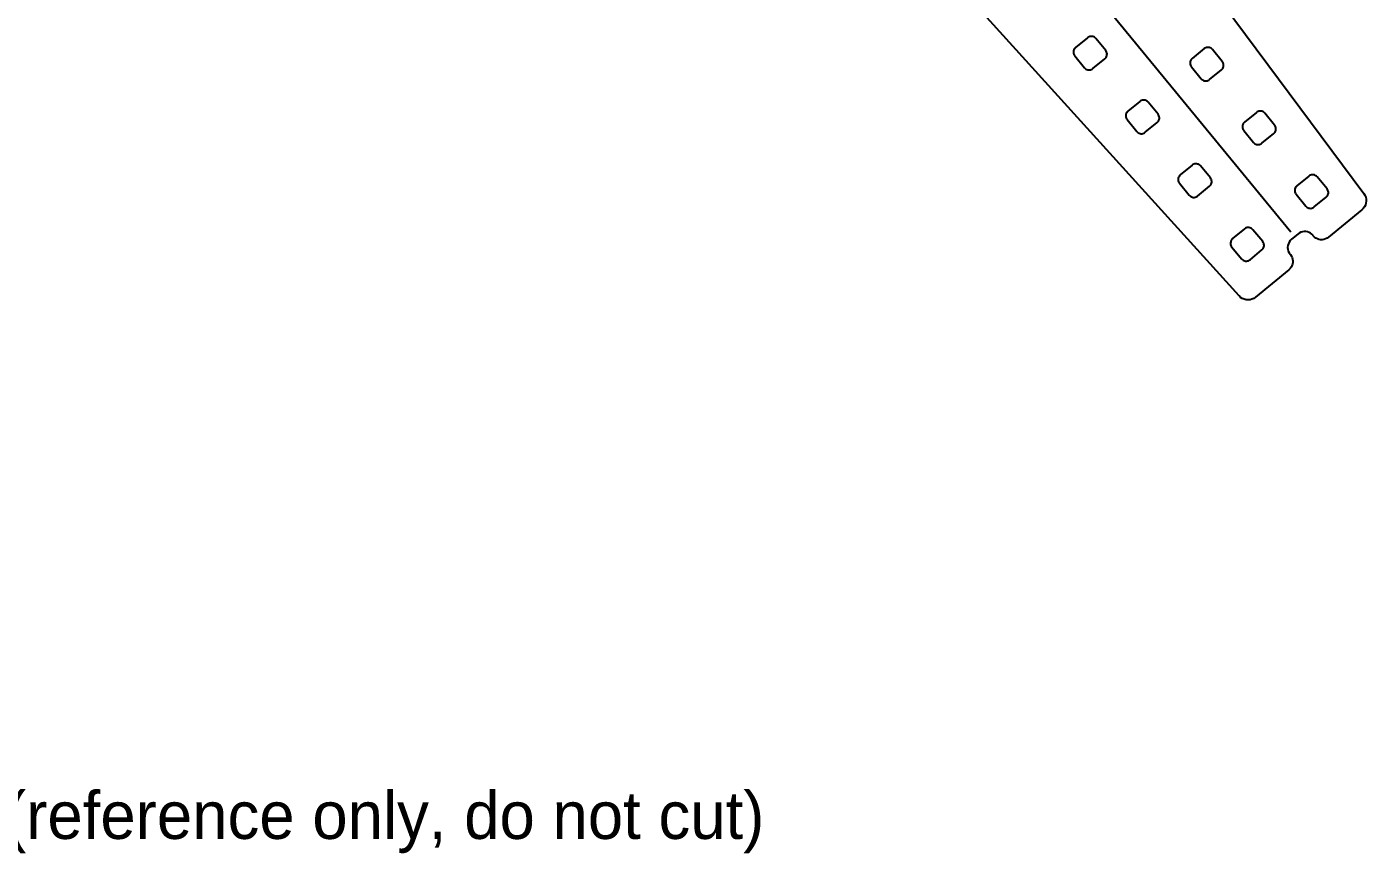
# Model space of a CAD drawing. Header units: millimetres. Extents: x -573 to 573, y -334 to 241.
# Drawn here: x -356.1 to -130.6, y -334.2 to -195 of the extents above; entities that cross this region are included whole.
import ezdxf

# ---------------------------------------------------------------- set-up
doc = ezdxf.new("R2010")
doc.units = ezdxf.units.MM
for name, color, linetype in [('LED_STRIP', 30, 'Continuous'), ('NOTES', 3, 'Continuous'), ('OUTLINE', 7, 'Continuous')]:
    doc.layers.add(name, color=color, linetype=linetype)

msp = doc.modelspace()

# ---------------------------------------------------------------- linework, layer by layer
at = {"layer": 'LED_STRIP'}
msp.add_lwpolyline([(-317.08, -17.96), (-143.23, -229.61)], dxfattribs=at)
at = {"layer": 'OUTLINE'}
msp.add_lwpolyline([(-237.44, -79.97), (-130.96, -223.14), (-130.78, -223.43), (-130.65, -223.74), (-130.58, -224.07), (-130.56, -224.41), (-130.6, -224.74), (-130.7, -225.07), (-130.85, -225.37), (-131.05, -225.64), (-131.29, -225.88), (-136.92, -230.5), (-137.16, -230.67), (-137.41, -230.79), (-137.68, -230.87), (-137.96, -230.91), (-138.25, -230.91), (-138.53, -230.86), (-138.79, -230.76), (-139.04, -230.63), (-139.27, -230.46), (-139.47, -230.25), (-139.51, -230.2), (-139.71, -229.99), (-139.94, -229.82), (-140.19, -229.69), (-140.46, -229.6), (-140.73, -229.55), (-141.02, -229.54), (-141.3, -229.58), (-141.57, -229.66), (-141.83, -229.79), (-142.06, -229.95), (-143.13, -230.83), (-143.35, -231.05), (-143.54, -231.3), (-143.67, -231.59), (-143.76, -231.89), (-143.79, -232.2), (-143.76, -232.52), (-143.69, -232.82), (-143.56, -233.11), (-143.38, -233.37), (-143.33, -233.43), (-143.17, -233.66), (-143.04, -233.92), (-142.96, -234.19), (-142.92, -234.47), (-142.93, -234.75), (-142.98, -235.03), (-143.07, -235.3), (-143.2, -235.55), (-143.38, -235.78), (-143.58, -235.97), (-149.21, -240.6), (-149.49, -240.79), (-149.8, -240.93), (-150.12, -241.02), (-150.46, -241.05), (-150.8, -241.03), (-151.12, -240.95), (-151.43, -240.81), (-151.72, -240.63), (-151.96, -240.39), (-271.72, -108.13)], dxfattribs=at)
for points in [[(-176.76, -196.66), (-176.91, -196.66), (-177.07, -196.68), (-177.22, -196.73), (-177.36, -196.8), (-177.49, -196.89), (-179.5, -198.54), (-179.61, -198.65), (-179.7, -198.77), (-179.78, -198.91), (-179.83, -199.06), (-179.86, -199.21), (-179.86, -199.37), (-179.84, -199.52), (-179.79, -199.67), (-179.72, -199.82), (-179.64, -199.94), (-177.98, -201.95), (-177.88, -202.07), (-177.75, -202.16), (-177.61, -202.23), (-177.46, -202.29), (-177.31, -202.31), (-177.15, -202.32), (-177, -202.3), (-176.85, -202.25), (-176.71, -202.18), (-176.58, -202.09), (-174.57, -200.44), (-174.46, -200.33), (-174.36, -200.21), (-174.29, -200.07), (-174.24, -199.92), (-174.21, -199.77), (-174.2, -199.61), (-174.23, -199.45), (-174.27, -199.3), (-174.34, -199.16), (-174.43, -199.03), (-176.08, -197.02), (-176.19, -196.91), (-176.31, -196.82), (-176.45, -196.74), (-176.6, -196.69), (-176.76, -196.66)], [(-156.97, -198.54), (-157.12, -198.51), (-157.28, -198.51), (-157.43, -198.53), (-157.58, -198.57), (-157.73, -198.64), (-157.85, -198.73), (-159.86, -200.38), (-159.98, -200.49), (-160.07, -200.62), (-160.14, -200.76), (-160.2, -200.9), (-160.22, -201.06), (-160.23, -201.21), (-160.21, -201.37), (-160.16, -201.52), (-160.09, -201.66), (-160, -201.79), (-158.35, -203.8), (-158.24, -203.91), (-158.12, -204.01), (-157.98, -204.08), (-157.83, -204.13), (-157.68, -204.16), (-157.52, -204.16), (-157.36, -204.14), (-157.21, -204.1), (-157.07, -204.03), (-156.94, -203.94), (-154.93, -202.29), (-154.82, -202.18), (-154.73, -202.05), (-154.65, -201.91), (-154.6, -201.77), (-154.57, -201.61), (-154.57, -201.46), (-154.59, -201.3), (-154.64, -201.15), (-154.71, -201.01), (-154.8, -200.88), (-156.45, -198.87), (-156.56, -198.76), (-156.68, -198.66), (-156.82, -198.59), (-156.97, -198.54)], [(-167.79, -207.42), (-167.94, -207.4), (-168.1, -207.39), (-168.25, -207.41), (-168.4, -207.46), (-168.54, -207.53), (-168.67, -207.62), (-170.68, -209.27), (-170.79, -209.38), (-170.89, -209.5), (-170.96, -209.64), (-171.01, -209.79), (-171.04, -209.94), (-171.04, -210.1), (-171.02, -210.26), (-170.98, -210.41), (-170.91, -210.55), (-170.82, -210.68), (-169.17, -212.69), (-169.06, -212.8), (-168.94, -212.89), (-168.8, -212.97), (-168.65, -213.02), (-168.49, -213.05), (-168.34, -213.05), (-168.18, -213.03), (-168.03, -212.98), (-167.89, -212.91), (-167.76, -212.82), (-165.75, -211.17), (-165.64, -211.06), (-165.54, -210.94), (-165.47, -210.8), (-165.42, -210.65), (-165.39, -210.5), (-165.39, -210.34), (-165.41, -210.19), (-165.46, -210.04), (-165.52, -209.89), (-165.61, -209.77), (-167.26, -207.76), (-167.37, -207.64), (-167.5, -207.55), (-167.64, -207.48), (-167.79, -207.42)], [(-148.15, -209.27), (-148.31, -209.24), (-148.46, -209.24), (-148.62, -209.26), (-148.77, -209.31), (-148.91, -209.38), (-149.04, -209.46), (-151.05, -211.12), (-151.16, -211.22), (-151.26, -211.35), (-151.33, -211.49), (-151.38, -211.64), (-151.41, -211.79), (-151.41, -211.95), (-151.39, -212.1), (-151.34, -212.25), (-151.28, -212.39), (-151.19, -212.52), (-149.54, -214.53), (-149.43, -214.64), (-149.3, -214.74), (-149.16, -214.81), (-149.01, -214.86), (-148.86, -214.89), (-148.7, -214.9), (-148.55, -214.87), (-148.4, -214.83), (-148.26, -214.76), (-148.13, -214.67), (-146.12, -213.02), (-146.01, -212.91), (-145.91, -212.79), (-145.84, -212.65), (-145.79, -212.5), (-145.76, -212.34), (-145.76, -212.19), (-145.78, -212.03), (-145.82, -211.88), (-145.89, -211.74), (-145.98, -211.61), (-147.63, -209.6), (-147.74, -209.49), (-147.86, -209.4), (-148, -209.32), (-148.15, -209.27)], [(-158.97, -218.16), (-159.12, -218.13), (-159.28, -218.13), (-159.44, -218.15), (-159.59, -218.19), (-159.73, -218.26), (-159.86, -218.35), (-161.87, -220), (-161.98, -220.11), (-162.07, -220.24), (-162.15, -220.37), (-162.2, -220.52), (-162.23, -220.68), (-162.23, -220.83), (-162.21, -220.99), (-162.16, -221.14), (-162.09, -221.28), (-162, -221.41), (-160.35, -223.42), (-160.24, -223.53), (-160.12, -223.63), (-159.98, -223.7), (-159.83, -223.75), (-159.68, -223.78), (-159.52, -223.78), (-159.37, -223.76), (-159.22, -223.71), (-159.07, -223.65), (-158.95, -223.56), (-156.94, -221.91), (-156.82, -221.8), (-156.73, -221.67), (-156.66, -221.53), (-156.6, -221.39), (-156.58, -221.23), (-156.57, -221.07), (-156.59, -220.92), (-156.64, -220.77), (-156.71, -220.63), (-156.8, -220.5), (-158.45, -218.49), (-158.56, -218.38), (-158.68, -218.28), (-158.82, -218.21), (-158.97, -218.16)], [(-139.34, -220), (-139.49, -219.97), (-139.65, -219.97), (-139.8, -219.99), (-139.95, -220.04), (-140.09, -220.11), (-140.22, -220.2), (-142.23, -221.85), (-142.34, -221.96), (-142.44, -222.08), (-142.51, -222.22), (-142.56, -222.37), (-142.59, -222.52), (-142.6, -222.68), (-142.57, -222.84), (-142.53, -222.99), (-142.46, -223.13), (-142.37, -223.26), (-140.72, -225.26), (-140.61, -225.38), (-140.49, -225.47), (-140.35, -225.55), (-140.2, -225.6), (-140.04, -225.62), (-139.89, -225.63), (-139.73, -225.61), (-139.58, -225.56), (-139.44, -225.49), (-139.31, -225.4), (-137.3, -223.75), (-137.19, -223.64), (-137.1, -223.52), (-137.02, -223.38), (-136.97, -223.23), (-136.94, -223.08), (-136.94, -222.92), (-136.96, -222.76), (-137.01, -222.61), (-137.08, -222.47), (-137.16, -222.34), (-138.82, -220.34), (-138.92, -220.22), (-139.05, -220.13), (-139.19, -220.05), (-139.34, -220)], [(-150.15, -228.89), (-150.31, -228.86), (-150.47, -228.86), (-150.62, -228.88), (-150.77, -228.93), (-150.91, -228.99), (-151.04, -229.08), (-153.05, -230.73), (-153.16, -230.84), (-153.26, -230.97), (-153.33, -231.11), (-153.38, -231.25), (-153.41, -231.41), (-153.41, -231.57), (-153.39, -231.72), (-153.35, -231.87), (-153.28, -232.01), (-153.19, -232.14), (-151.54, -234.15), (-151.43, -234.26), (-151.3, -234.36), (-151.17, -234.43), (-151.02, -234.48), (-150.86, -234.51), (-150.71, -234.51), (-150.55, -234.49), (-150.4, -234.45), (-150.26, -234.38), (-150.13, -234.29), (-148.12, -232.64), (-148.01, -232.53), (-147.91, -232.4), (-147.84, -232.27), (-147.79, -232.12), (-147.76, -231.96), (-147.76, -231.81), (-147.78, -231.65), (-147.82, -231.5), (-147.89, -231.36), (-147.98, -231.23), (-149.63, -229.22), (-149.74, -229.11), (-149.87, -229.01), (-150.01, -228.94), (-150.15, -228.89)]]:
    msp.add_lwpolyline(points, close=True, dxfattribs=at)

# ---------------------------------------------------------------- texts
at = {"layer": 'NOTES'}
msp.add_text('LEFT  (reference only, do not cut)', height=8, dxfattribs=at).set_placement((-391.84, -331.84))

doc.saveas('drawing.dxf')
